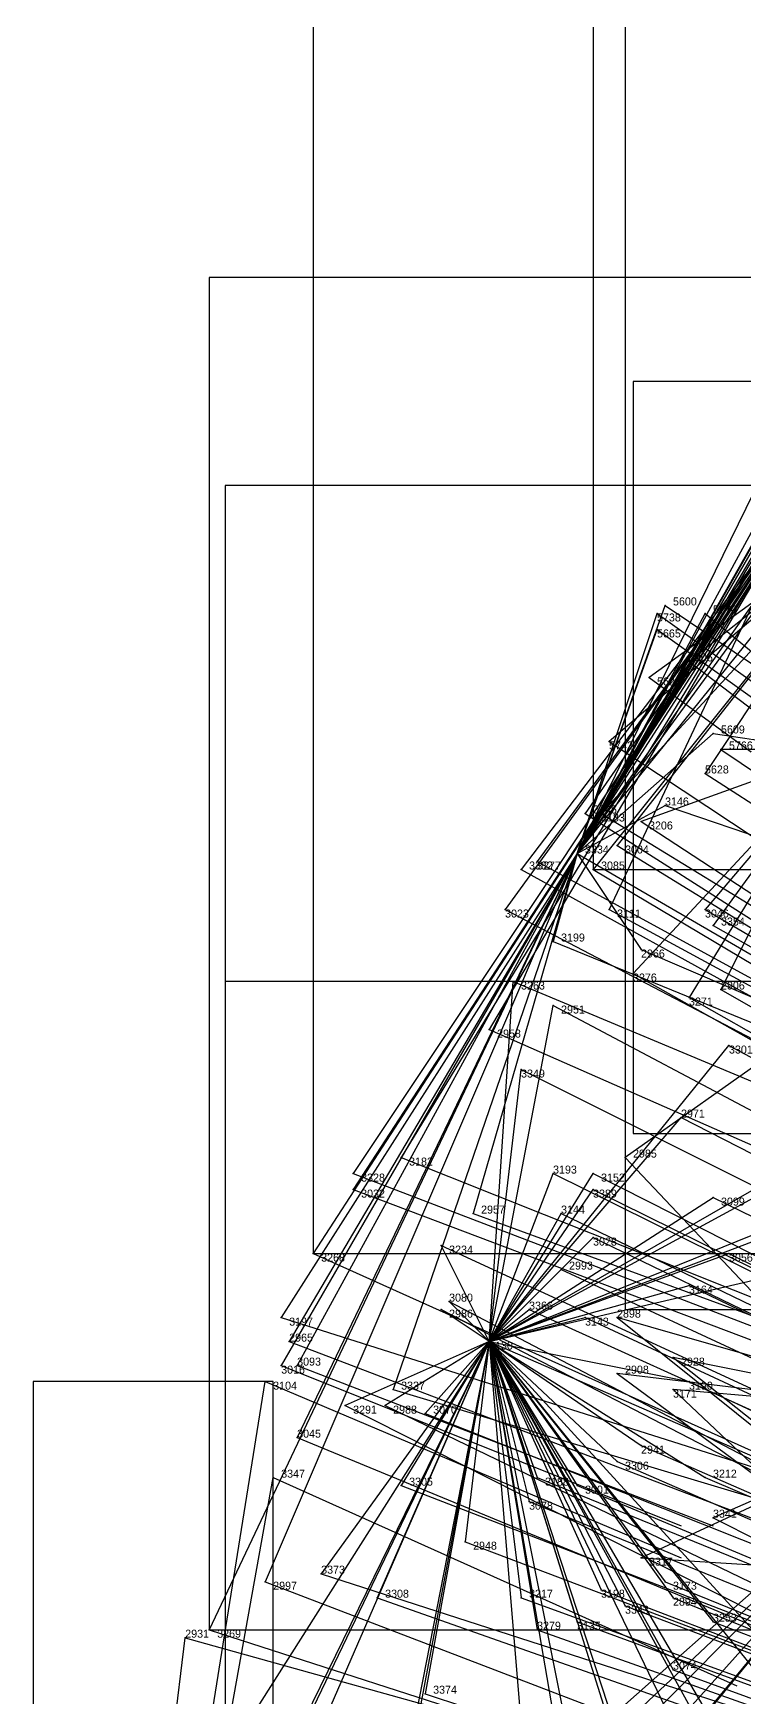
# Model space of a CAD drawing. Extents: x -0.5 to 0.59, y -0.5 to 0.59.
# Drawn here: x -0.492 to -0.403, y 0.1435 to 0.3515 of the extents above; entities that cross this region are included whole.
import ezdxf

# ---------------------------------------------------------------- set-up
doc = ezdxf.new("R2010")
doc.units = 0
for name, color, linetype in [('Clients', 3, 'CONTINUOUS'), ('Facilities', 3, 'CONTINUOUS'), ('Facilities_lines', 3, 'CONTINUOUS'), ('Min_max_boxes', 1, 'CONTINUOUS'), ('Normals', 1, 'CONTINUOUS'), ('Source_points', 5, 'CONTINUOUS'), ('Text', 3, 'CONTINUOUS')]:
    doc.layers.add(name, color=color, linetype=linetype)

msp = doc.modelspace()

# ---------------------------------------------------------------- linework, layer by layer
at = {"layer": 'Clients', "color": 5}
for p in [(-0.414, 0.279, -1.248), (-0.413, 0.28, -1.247), (-0.408, 0.279, -1.236), (-0.414, 0.277, -1.246), (-0.41, 0.273, -1.233), (-0.415, 0.271, -1.238), (-0.42, 0.263, -1.239), (-0.407, 0.264, -1.25), (-0.406, 0.262, -1.208), (-0.408, 0.259, -1.209), (-0.423, 0.254, -1.25), (-0.421, 0.254, -1.229), (-0.413, 0.255, -1.25), (-0.416, 0.253, -1.216), (-0.419, 0.25, -1.219), (-0.429, 0.248, -1.239), (-0.431, 0.247, -1.242), (-0.422, 0.247, -1.222), (-0.433, 0.242, -1.241), (-0.42, 0.242, -1.211), (-0.408, 0.242, -1.187), (-0.407, 0.24, -1.181), (-0.427, 0.238, -1.25), (-0.416, 0.237, -1.25), (-0.432, 0.233, -1.227), (-0.417, 0.234, -1.196), (-0.41, 0.231, -1.176), (-0.406, 0.232, -1.17), (-0.427, 0.23, -1.212), (-0.435, 0.227, -1.226), (-0.405, 0.225, -1.158), (-0.431, 0.222, -1.212), (-0.411, 0.216, -1.162), (-0.446, 0.211, -1.233), (-0.418, 0.211, -1.25), (-0.452, 0.209, -1.244), (-0.427, 0.209, -1.189), (-0.422, 0.209, -1.177), (-0.452, 0.207, -1.242), (-0.422, 0.207, -1.175), (-0.407, 0.206, -1.139), (-0.437, 0.204, -1.25), (-0.426, 0.204, -1.182), (-0.441, 0.2, -1.209), (-0.422, 0.201, -1.169), (-0.457, 0.199, -1.245), (-0.405, 0.199, -1.129), (-0.426, 0.197, -1.173), (-0.41, 0.195, -1.135), (-0.441, 0.192, -1.201), (-0.44, 0.193, -1.202), (-0.43, 0.192, -1.178), (-0.461, 0.191, -1.246), (-0.423, 0.191, -1.161), (-0.419, 0.191, -1.25), (-0.46, 0.188, -1.243), (-0.412, 0.186, -1.25), (-0.461, 0.185, -1.25), (-0.459, 0.185, -1.25), (-0.419, 0.184, -1.25), (-0.463, 0.183, -1.25), (-0.447, 0.182, -1.25), (-0.412, 0.182, -1.25), (-0.41, 0.183, -1.123), (-0.453, 0.18, -1.218), (-0.448, 0.18, -1.206), (-0.443, 0.179, -1.194), (-0.459, 0.176, -1.23), (-0.416, 0.175, -1.129), (-0.419, 0.173, -1.133), (-0.462, 0.171, -1.25), (-0.429, 0.171, -1.154), (-0.408, 0.171, -1.106), (-0.446, 0.17, -1.193), (-0.424, 0.17, -1.142), (-0.43, 0.168, -1.155), (-0.407, 0.166, -1.25), (-0.438, 0.163, -1.168), (-0.416, 0.161, -1.25), (-0.456, 0.159, -1.208), (-0.463, 0.158, -1.222), (-0.421, 0.157, -1.124), (-0.413, 0.158, -1.104), (-0.449, 0.156, -1.188), (-0.431, 0.156, -1.145), (-0.418, 0.155, -1.115), (-0.412, 0.156, -1.101), (-0.47, 0.152, -1.234), (-0.429, 0.152, -1.139), (-0.424, 0.153, -1.128), (-0.407, 0.153, -1.089), (-0.473, 0.151, -1.242), (-0.412, 0.147, -1.094), (-0.443, 0.144, -1.165)]:
    msp.add_point(p, dxfattribs=at)
at = {"layer": 'Facilities', "color": 3}
for p in [(-0.424, 0.249, -1.229), (-0.435, 0.188, -1.185)]:
    msp.add_point(p, dxfattribs=at)
at = {"layer": 'Facilities_lines', "color": 3}
for p, q in [((-0.424, 0.249, -1.229), (-0.381, 0.321, -1.247)), ((-0.271, 0.315, -1.25), (-0.418, 0.211, -1.25)), ((-0.424, 0.249, -1.229), (-0.374, 0.311, -1.217)), ((-0.424, 0.249, -1.229), (-0.388, 0.31, -1.242)), ((-0.424, 0.249, -1.229), (-0.39, 0.309, -1.25)), ((-0.424, 0.249, -1.229), (-0.391, 0.307, -1.243)), ((-0.424, 0.249, -1.229), (-0.388, 0.305, -1.25)), ((-0.424, 0.249, -1.229), (-0.39, 0.305, -1.25)), ((-0.424, 0.249, -1.229), (-0.399, 0.3, -1.247)), ((-0.424, 0.249, -1.229), (-0.394, 0.298, -1.25)), ((-0.424, 0.249, -1.229), (-0.399, 0.295, -1.24)), ((-0.396, 0.293, -1.232), (-0.457, 0.199, -1.245)), ((-0.396, 0.293, -1.232), (-0.452, 0.207, -1.242)), ((-0.396, 0.293, -1.232), (-0.452, 0.209, -1.244)), ((-0.396, 0.293, -1.232), (-0.446, 0.211, -1.233)), ((-0.396, 0.293, -1.232), (-0.435, 0.227, -1.226)), ((-0.396, 0.293, -1.232), (-0.433, 0.242, -1.241)), ((-0.396, 0.293, -1.232), (-0.431, 0.247, -1.242)), ((-0.396, 0.293, -1.232), (-0.429, 0.248, -1.239)), ((-0.396, 0.293, -1.232), (-0.423, 0.254, -1.25)), ((-0.386, 0.292, -1.21), (-0.422, 0.247, -1.222)), ((-0.386, 0.292, -1.21), (-0.421, 0.254, -1.229)), ((-0.396, 0.293, -1.232), (-0.42, 0.242, -1.211)), ((-0.386, 0.292, -1.21), (-0.42, 0.263, -1.239)), ((-0.386, 0.292, -1.21), (-0.419, 0.25, -1.219)), ((-0.386, 0.292, -1.21), (-0.415, 0.271, -1.238)), ((-0.386, 0.292, -1.21), (-0.41, 0.273, -1.233)), ((-0.386, 0.292, -1.21), (-0.408, 0.259, -1.209)), ((-0.424, 0.249, -1.229), (-0.394, 0.29, -1.223)), ((-0.424, 0.249, -1.229), (-0.402, 0.287, -1.25)), ((-0.424, 0.249, -1.229), (-0.4, 0.283, -1.25)), ((-0.424, 0.249, -1.229), (-0.413, 0.28, -1.247)), ((-0.424, 0.249, -1.229), (-0.414, 0.279, -1.248)), ((-0.424, 0.249, -1.229), (-0.408, 0.279, -1.236)), ((-0.424, 0.249, -1.229), (-0.414, 0.277, -1.246)), ((-0.424, 0.249, -1.229), (-0.407, 0.264, -1.25)), ((-0.391, 0.262, -1.178), (-0.417, 0.234, -1.196)), ((-0.391, 0.262, -1.178), (-0.416, 0.253, -1.216)), ((-0.391, 0.262, -1.178), (-0.41, 0.231, -1.176)), ((-0.391, 0.262, -1.178), (-0.408, 0.242, -1.187)), ((-0.391, 0.262, -1.178), (-0.407, 0.24, -1.181)), ((-0.391, 0.262, -1.178), (-0.406, 0.232, -1.17)), ((-0.391, 0.262, -1.178), (-0.406, 0.262, -1.208)), ((-0.424, 0.249, -1.229), (-0.413, 0.255, -1.25)), ((-0.424, 0.249, -1.229), (-0.47, 0.152, -1.234)), ((-0.424, 0.249, -1.229), (-0.463, 0.158, -1.222)), ((-0.424, 0.249, -1.229), (-0.461, 0.185, -1.25)), ((-0.424, 0.249, -1.229), (-0.461, 0.191, -1.246)), ((-0.424, 0.249, -1.229), (-0.46, 0.188, -1.243)), ((-0.424, 0.249, -1.229), (-0.459, 0.185, -1.25)), ((-0.424, 0.249, -1.229), (-0.459, 0.176, -1.23)), ((-0.424, 0.249, -1.229), (-0.447, 0.182, -1.25)), ((-0.424, 0.249, -1.229), (-0.437, 0.204, -1.25)), ((-0.424, 0.249, -1.229), (-0.427, 0.238, -1.25)), ((-0.424, 0.249, -1.229), (-0.416, 0.237, -1.25)), ((-0.435, 0.188, -1.185), (-0.432, 0.233, -1.227)), ((-0.435, 0.188, -1.185), (-0.427, 0.23, -1.212)), ((-0.435, 0.188, -1.185), (-0.405, 0.225, -1.158)), ((-0.435, 0.188, -1.185), (-0.431, 0.222, -1.212)), ((-0.435, 0.188, -1.185), (-0.411, 0.216, -1.162)), ((-0.435, 0.188, -1.185), (-0.395, 0.211, -1.12)), ((-0.435, 0.188, -1.185), (-0.422, 0.209, -1.177)), ((-0.435, 0.188, -1.185), (-0.427, 0.209, -1.189)), ((-0.435, 0.188, -1.185), (-0.4, 0.207, -1.127)), ((-0.435, 0.188, -1.185), (-0.385, 0.207, -1.093)), ((-0.435, 0.188, -1.185), (-0.422, 0.207, -1.175)), ((-0.435, 0.188, -1.185), (-0.407, 0.206, -1.139)), ((-0.435, 0.188, -1.185), (-0.393, 0.205, -1.108)), ((-0.435, 0.188, -1.185), (-0.426, 0.204, -1.182)), ((-0.435, 0.188, -1.185), (-0.441, 0.2, -1.209)), ((-0.435, 0.188, -1.185), (-0.422, 0.201, -1.169)), ((-0.435, 0.188, -1.185), (-0.379, 0.201, -1.072)), ((-0.435, 0.188, -1.185), (-0.405, 0.199, -1.129)), ((-0.435, 0.188, -1.185), (-0.426, 0.197, -1.173)), ((-0.435, 0.188, -1.185), (-0.41, 0.195, -1.135)), ((-0.435, 0.188, -1.185), (-0.441, 0.192, -1.201)), ((-0.435, 0.188, -1.185), (-0.44, 0.193, -1.202)), ((-0.435, 0.188, -1.185), (-0.43, 0.192, -1.178)), ((-0.435, 0.188, -1.185), (-0.423, 0.191, -1.161)), ((-0.377, 0.179, -1.25), (-0.419, 0.191, -1.25)), ((-0.435, 0.188, -1.185), (-0.468, 0.136, -1.217)), ((-0.435, 0.188, -1.185), (-0.462, 0.126, -1.196)), ((-0.435, 0.188, -1.185), (-0.461, 0.134, -1.201)), ((-0.435, 0.188, -1.185), (-0.46, 0.137, -1.201)), ((-0.435, 0.188, -1.185), (-0.456, 0.159, -1.208)), ((-0.435, 0.188, -1.185), (-0.453, 0.18, -1.218)), ((-0.435, 0.188, -1.185), (-0.449, 0.156, -1.188)), ((-0.435, 0.188, -1.185), (-0.448, 0.18, -1.206)), ((-0.435, 0.188, -1.185), (-0.446, 0.17, -1.193)), ((-0.435, 0.188, -1.185), (-0.445, 0.137, -1.163)), ((-0.435, 0.188, -1.185), (-0.445, 0.135, -1.163)), ((-0.435, 0.188, -1.185), (-0.443, 0.179, -1.194)), ((-0.435, 0.188, -1.185), (-0.443, 0.144, -1.165)), ((-0.435, 0.188, -1.185), (-0.438, 0.163, -1.168)), ((-0.435, 0.188, -1.185), (-0.412, 0.156, -1.101)), ((-0.435, 0.188, -1.185), (-0.416, 0.175, -1.129)), ((-0.435, 0.188, -1.185), (-0.424, 0.17, -1.142)), ((-0.435, 0.188, -1.185), (-0.418, 0.136, -1.1)), ((-0.435, 0.188, -1.185), (-0.408, 0.139, -1.078)), ((-0.435, 0.188, -1.185), (-0.412, 0.147, -1.094)), ((-0.435, 0.188, -1.185), (-0.43, 0.168, -1.155)), ((-0.435, 0.188, -1.185), (-0.408, 0.132, -1.072)), ((-0.435, 0.188, -1.185), (-0.392, 0.141, -1.04)), ((-0.435, 0.188, -1.185), (-0.408, 0.142, -1.08)), ((-0.435, 0.188, -1.185), (-0.397, 0.141, -1.053)), ((-0.435, 0.188, -1.185), (-0.424, 0.153, -1.128)), ((-0.435, 0.188, -1.185), (-0.413, 0.158, -1.104)), ((-0.435, 0.188, -1.185), (-0.429, 0.171, -1.154)), ((-0.435, 0.188, -1.185), (-0.41, 0.183, -1.123)), ((-0.435, 0.188, -1.185), (-0.421, 0.157, -1.124)), ((-0.435, 0.188, -1.185), (-0.431, 0.14, -1.133)), ((-0.435, 0.188, -1.185), (-0.408, 0.171, -1.106)), ((-0.435, 0.188, -1.185), (-0.431, 0.156, -1.145)), ((-0.435, 0.188, -1.185), (-0.407, 0.153, -1.089)), ((-0.435, 0.188, -1.185), (-0.429, 0.152, -1.139)), ((-0.435, 0.188, -1.185), (-0.419, 0.173, -1.133)), ((-0.435, 0.188, -1.185), (-0.418, 0.155, -1.115)), ((-0.435, 0.188, -1.185), (-0.418, 0.134, -1.097)), ((-0.435, 0.188, -1.185), (-0.425, 0.13, -1.111)), ((-0.435, 0.188, -1.185), (-0.425, 0.138, -1.116)), ((-0.377, 0.179, -1.25), (-0.412, 0.186, -1.25)), ((-0.377, 0.179, -1.25), (-0.419, 0.184, -1.25)), ((-0.489, 0.021, -1.25), (-0.463, 0.183, -1.25)), ((-0.377, 0.179, -1.25), (-0.412, 0.182, -1.25)), ((-0.377, 0.179, -1.25), (-0.465, 0.091, -1.25)), ((-0.377, 0.179, -1.25), (-0.463, 0.083, -1.25)), ((-0.377, 0.179, -1.25), (-0.461, 0.077, -1.25)), ((-0.377, 0.179, -1.25), (-0.43, 0.115, -1.25)), ((-0.377, 0.179, -1.25), (-0.429, 0.13, -1.25)), ((-0.377, 0.179, -1.25), (-0.421, 0.14, -1.25)), ((-0.377, 0.179, -1.25), (-0.416, 0.161, -1.25)), ((-0.377, 0.179, -1.25), (-0.407, 0.166, -1.25)), ((-0.489, 0.021, -1.25), (-0.462, 0.171, -1.25)), ((-0.489, 0.021, -1.25), (-0.473, 0.151, -1.242))]:
    msp.add_line(p, q, dxfattribs=at)
at = {"layer": 'Min_max_boxes', "color": 1}
for p, q in [((-0.422, 0.404, -1.25), (-0.422, 0.247, -1.25)), ((-0.422, 0.404, -1.179), (-0.422, 0.247, -1.179)), ((-0.457, 0.393, -1.25), (-0.457, 0.199, -1.25)), ((-0.457, 0.393, -1.207), (-0.457, 0.199, -1.207)), ((-0.418, 0.388, -1.25), (-0.418, 0.192, -1.25)), ((-0.418, 0.388, -1.25), (-0.418, 0.192, -1.25)), ((-0.374, 0.321, -1.25), (-0.47, 0.321, -1.25)), ((-0.47, 0.321, -1.25), (-0.47, 0.152, -1.25)), ((-0.374, 0.321, -1.217), (-0.47, 0.321, -1.217)), ((-0.47, 0.321, -1.217), (-0.47, 0.152, -1.217)), ((-0.47, 0.321, -1.25), (-0.47, 0.321, -1.217)), ((-0.322, 0.308, -1.218), (-0.417, 0.308, -1.218)), ((-0.417, 0.308, -1.218), (-0.417, 0.214, -1.218)), ((-0.322, 0.308, -1.022), (-0.417, 0.308, -1.022)), ((-0.417, 0.308, -1.022), (-0.417, 0.214, -1.022)), ((-0.417, 0.308, -1.218), (-0.417, 0.308, -1.022)), ((-0.24, 0.295, -1.25), (-0.468, 0.295, -1.25)), ((-0.468, 0.295, -1.25), (-0.468, 0.034, -1.25)), ((-0.24, 0.295, -1.25), (-0.468, 0.295, -1.25)), ((-0.468, 0.295, -1.25), (-0.468, 0.034, -1.25)), ((-0.468, 0.295, -1.25), (-0.468, 0.295, -1.25)), ((-0.422, 0.247, -1.25), (-0.285, 0.247, -1.25)), ((-0.422, 0.247, -1.179), (-0.285, 0.247, -1.179)), ((-0.422, 0.247, -1.25), (-0.422, 0.247, -1.179)), ((-0.379, 0.233, -1.227), (-0.468, 0.233, -1.227)), ((-0.468, 0.233, -1.227), (-0.468, 0.126, -1.227)), ((-0.379, 0.233, -1.04), (-0.468, 0.233, -1.04)), ((-0.468, 0.233, -1.04), (-0.468, 0.126, -1.04)), ((-0.468, 0.233, -1.227), (-0.468, 0.233, -1.04)), ((-0.417, 0.214, -1.218), (-0.322, 0.214, -1.218)), ((-0.417, 0.214, -1.022), (-0.322, 0.214, -1.022)), ((-0.417, 0.214, -1.218), (-0.417, 0.214, -1.022)), ((-0.457, 0.199, -1.25), (-0.299, 0.199, -1.25)), ((-0.457, 0.199, -1.207), (-0.299, 0.199, -1.207)), ((-0.457, 0.199, -1.25), (-0.457, 0.199, -1.207)), ((-0.418, 0.192, -1.25), (-0.157, 0.192, -1.25)), ((-0.418, 0.192, -1.25), (-0.157, 0.192, -1.25)), ((-0.418, 0.192, -1.25), (-0.418, 0.192, -1.25)), ((-0.462, 0.183, -1.25), (-0.492, 0.183, -1.25)), ((-0.492, 0.183, -1.25), (-0.492, -0.177, -1.25)), ((-0.462, 0.183, -1.228), (-0.492, 0.183, -1.228)), ((-0.492, 0.183, -1.228), (-0.492, -0.177, -1.228)), ((-0.492, 0.183, -1.25), (-0.492, 0.183, -1.228)), ((-0.462, -0.177, -1.25), (-0.462, 0.183, -1.25)), ((-0.462, -0.177, -1.228), (-0.462, 0.183, -1.228)), ((-0.462, 0.183, -1.25), (-0.462, 0.183, -1.228)), ((-0.47, 0.152, -1.25), (-0.374, 0.152, -1.25)), ((-0.47, 0.152, -1.217), (-0.374, 0.152, -1.217)), ((-0.47, 0.152, -1.25), (-0.47, 0.152, -1.217))]:
    msp.add_line(p, q, dxfattribs=at)
at = {"layer": 'Normals', "color": 1}
for p, q in [((-0.414, 0.279, -1.248), (-0.336, 0.223, -1.22)), ((-0.413, 0.28, -1.247), (-0.337, 0.229, -1.206)), ((-0.408, 0.279, -1.236), (-0.331, 0.216, -1.23)), ((-0.414, 0.277, -1.246), (-0.336, 0.221, -1.218)), ((-0.41, 0.273, -1.233), (-0.331, 0.213, -1.238)), ((-0.415, 0.271, -1.238), (-0.334, 0.212, -1.237)), ((-0.42, 0.263, -1.239), (-0.337, 0.208, -1.237)), ((-0.407, 0.264, -1.25), (-0.367, 0.258, -1.159)), ((-0.406, 0.262, -1.208), (-0.326, 0.208, -1.233)), ((-0.408, 0.259, -1.209), (-0.327, 0.207, -1.236)), ((-0.423, 0.254, -1.25), (-0.343, 0.203, -1.218)), ((-0.421, 0.254, -1.229), (-0.336, 0.202, -1.239)), ((-0.413, 0.255, -1.25), (-0.354, 0.235, -1.172)), ((-0.416, 0.253, -1.216), (-0.335, 0.2, -1.241)), ((-0.419, 0.25, -1.219), (-0.336, 0.199, -1.242)), ((-0.429, 0.248, -1.239), (-0.341, 0.2, -1.24)), ((-0.424, 0.249, -1.229), (-0.338, 0.199, -1.242)), ((-0.431, 0.247, -1.242), (-0.344, 0.199, -1.233)), ((-0.422, 0.247, -1.222), (-0.338, 0.197, -1.242)), ((-0.433, 0.242, -1.241), (-0.347, 0.197, -1.22)), ((-0.42, 0.242, -1.211), (-0.335, 0.196, -1.239)), ((-0.408, 0.242, -1.187), (-0.328, 0.195, -1.224)), ((-0.407, 0.24, -1.181), (-0.326, 0.194, -1.218)), ((-0.427, 0.238, -1.25), (-0.378, 0.218, -1.165)), ((-0.416, 0.237, -1.25), (-0.374, 0.219, -1.161)), ((-0.432, 0.233, -1.227), (-0.341, 0.195, -1.244)), ((-0.417, 0.234, -1.196), (-0.335, 0.188, -1.23)), ((-0.41, 0.231, -1.176), (-0.329, 0.185, -1.214)), ((-0.406, 0.232, -1.17), (-0.326, 0.186, -1.207)), ((-0.427, 0.23, -1.212), (-0.342, 0.185, -1.239)), ((-0.435, 0.227, -1.226), (-0.344, 0.187, -1.238)), ((-0.405, 0.225, -1.158), (-0.323, 0.181, -1.195)), ((-0.431, 0.222, -1.212), (-0.345, 0.179, -1.239)), ((-0.411, 0.216, -1.162), (-0.329, 0.174, -1.199)), ((-0.446, 0.211, -1.233), (-0.353, 0.174, -1.233)), ((-0.418, 0.211, -1.25), (-0.4, 0.192, -1.154)), ((-0.452, 0.209, -1.244), (-0.371, 0.178, -1.193)), ((-0.427, 0.209, -1.189), (-0.344, 0.168, -1.226)), ((-0.422, 0.209, -1.177), (-0.339, 0.167, -1.214)), ((-0.452, 0.207, -1.242), (-0.362, 0.173, -1.214)), ((-0.422, 0.207, -1.175), (-0.339, 0.166, -1.212)), ((-0.407, 0.206, -1.139), (-0.323, 0.165, -1.177)), ((-0.437, 0.204, -1.25), (-0.366, 0.178, -1.184)), ((-0.426, 0.204, -1.182), (-0.343, 0.164, -1.219)), ((-0.441, 0.2, -1.209), (-0.352, 0.159, -1.23)), ((-0.422, 0.201, -1.169), (-0.339, 0.161, -1.206)), ((-0.457, 0.199, -1.245), (-0.368, 0.159, -1.22)), ((-0.405, 0.199, -1.129), (-0.322, 0.158, -1.166)), ((-0.426, 0.197, -1.173), (-0.342, 0.158, -1.21)), ((-0.41, 0.195, -1.135), (-0.327, 0.155, -1.173)), ((-0.441, 0.192, -1.201), (-0.354, 0.147, -1.222)), ((-0.44, 0.193, -1.202), (-0.354, 0.148, -1.223)), ((-0.43, 0.192, -1.178), (-0.346, 0.154, -1.215)), ((-0.461, 0.191, -1.246), (-0.401, 0.172, -1.167)), ((-0.423, 0.191, -1.161), (-0.339, 0.152, -1.198)), ((-0.419, 0.191, -1.25), (-0.399, 0.175, -1.153)), ((-0.46, 0.188, -1.243), (-0.384, 0.159, -1.186)), ((-0.435, 0.188, -1.185), (-0.35, 0.151, -1.222)), ((-0.412, 0.186, -1.25), (-0.393, 0.171, -1.153)), ((-0.461, 0.185, -1.25), (-0.411, 0.165, -1.166)), ((-0.459, 0.185, -1.25), (-0.407, 0.165, -1.168)), ((-0.419, 0.184, -1.25), (-0.4, 0.17, -1.153)), ((-0.463, 0.183, -1.25), (-0.411, 0.161, -1.167)), ((-0.447, 0.182, -1.25), (-0.397, 0.167, -1.165)), ((-0.412, 0.182, -1.25), (-0.395, 0.166, -1.153)), ((-0.41, 0.183, -1.123), (-0.326, 0.144, -1.161)), ((-0.453, 0.18, -1.218), (-0.364, 0.135, -1.225)), ((-0.448, 0.18, -1.206), (-0.361, 0.138, -1.232)), ((-0.443, 0.179, -1.194), (-0.355, 0.144, -1.227)), ((-0.459, 0.176, -1.23), (-0.379, 0.143, -1.181)), ((-0.416, 0.175, -1.129), (-0.331, 0.138, -1.167)), ((-0.419, 0.173, -1.133), (-0.334, 0.136, -1.171)), ((-0.462, 0.171, -1.25), (-0.404, 0.145, -1.173)), ((-0.429, 0.171, -1.154), (-0.343, 0.136, -1.191)), ((-0.408, 0.171, -1.106), (-0.323, 0.135, -1.144)), ((-0.446, 0.17, -1.193), (-0.358, 0.136, -1.228)), ((-0.424, 0.17, -1.142), (-0.338, 0.134, -1.179)), ((-0.43, 0.168, -1.155), (-0.344, 0.133, -1.192)), ((-0.407, 0.166, -1.25), (-0.401, 0.163, -1.15)), ((-0.438, 0.163, -1.168), (-0.351, 0.13, -1.205)), ((-0.416, 0.161, -1.25), (-0.4, 0.16, -1.151)), ((-0.456, 0.159, -1.208), (-0.363, 0.129, -1.229)), ((-0.463, 0.158, -1.222), (-0.369, 0.122, -1.219)), ((-0.421, 0.157, -1.124), (-0.335, 0.124, -1.161)), ((-0.413, 0.158, -1.104), (-0.327, 0.123, -1.142)), ((-0.449, 0.156, -1.188), (-0.361, 0.125, -1.225)), ((-0.431, 0.156, -1.145), (-0.343, 0.124, -1.182)), ((-0.418, 0.155, -1.115), (-0.331, 0.122, -1.152)), ((-0.412, 0.156, -1.101), (-0.326, 0.121, -1.139)), ((-0.47, 0.152, -1.234), (-0.38, 0.123, -1.199)), ((-0.429, 0.152, -1.139), (-0.342, 0.121, -1.175)), ((-0.424, 0.153, -1.128), (-0.337, 0.121, -1.165)), ((-0.407, 0.153, -1.089), (-0.321, 0.12, -1.126)), ((-0.473, 0.151, -1.242), (-0.394, 0.129, -1.185)), ((-0.412, 0.147, -1.094), (-0.325, 0.115, -1.131)), ((-0.443, 0.144, -1.165), (-0.355, 0.115, -1.202))]:
    msp.add_line(p, q, dxfattribs=at)
at = {"layer": 'Source_points', "color": 5}
for p in [(-0.414, 0.279, -1.248), (-0.413, 0.28, -1.247), (-0.408, 0.279, -1.236), (-0.414, 0.277, -1.246), (-0.41, 0.273, -1.233), (-0.415, 0.271, -1.238), (-0.42, 0.263, -1.239), (-0.407, 0.264, -1.25), (-0.406, 0.262, -1.208), (-0.408, 0.259, -1.209), (-0.423, 0.254, -1.25), (-0.421, 0.254, -1.229), (-0.413, 0.255, -1.25), (-0.416, 0.253, -1.216), (-0.419, 0.25, -1.219), (-0.429, 0.248, -1.239), (-0.424, 0.249, -1.229), (-0.431, 0.247, -1.242), (-0.422, 0.247, -1.222), (-0.433, 0.242, -1.241), (-0.42, 0.242, -1.211), (-0.408, 0.242, -1.187), (-0.407, 0.24, -1.181), (-0.427, 0.238, -1.25), (-0.416, 0.237, -1.25), (-0.432, 0.233, -1.227), (-0.417, 0.234, -1.196), (-0.41, 0.231, -1.176), (-0.406, 0.232, -1.17), (-0.427, 0.23, -1.212), (-0.435, 0.227, -1.226), (-0.405, 0.225, -1.158), (-0.431, 0.222, -1.212), (-0.411, 0.216, -1.162), (-0.446, 0.211, -1.233), (-0.418, 0.211, -1.25), (-0.452, 0.209, -1.244), (-0.427, 0.209, -1.189), (-0.422, 0.209, -1.177), (-0.452, 0.207, -1.242), (-0.422, 0.207, -1.175), (-0.407, 0.206, -1.139), (-0.437, 0.204, -1.25), (-0.426, 0.204, -1.182), (-0.441, 0.2, -1.209), (-0.422, 0.201, -1.169), (-0.457, 0.199, -1.245), (-0.405, 0.199, -1.129), (-0.426, 0.197, -1.173), (-0.41, 0.195, -1.135), (-0.441, 0.192, -1.201), (-0.44, 0.193, -1.202), (-0.43, 0.192, -1.178), (-0.461, 0.191, -1.246), (-0.423, 0.191, -1.161), (-0.419, 0.191, -1.25), (-0.46, 0.188, -1.243), (-0.435, 0.188, -1.185), (-0.412, 0.186, -1.25), (-0.461, 0.185, -1.25), (-0.459, 0.185, -1.25), (-0.419, 0.184, -1.25), (-0.463, 0.183, -1.25), (-0.447, 0.182, -1.25), (-0.412, 0.182, -1.25), (-0.41, 0.183, -1.123), (-0.453, 0.18, -1.218), (-0.448, 0.18, -1.206), (-0.443, 0.179, -1.194), (-0.459, 0.176, -1.23), (-0.416, 0.175, -1.129), (-0.419, 0.173, -1.133), (-0.462, 0.171, -1.25), (-0.429, 0.171, -1.154), (-0.408, 0.171, -1.106), (-0.446, 0.17, -1.193), (-0.424, 0.17, -1.142), (-0.43, 0.168, -1.155), (-0.407, 0.166, -1.25), (-0.438, 0.163, -1.168), (-0.416, 0.161, -1.25), (-0.456, 0.159, -1.208), (-0.463, 0.158, -1.222), (-0.421, 0.157, -1.124), (-0.413, 0.158, -1.104), (-0.449, 0.156, -1.188), (-0.431, 0.156, -1.145), (-0.418, 0.155, -1.115), (-0.412, 0.156, -1.101), (-0.47, 0.152, -1.234), (-0.429, 0.152, -1.139), (-0.424, 0.153, -1.128), (-0.407, 0.153, -1.089), (-0.473, 0.151, -1.242), (-0.412, 0.147, -1.094), (-0.443, 0.144, -1.165)]:
    msp.add_point(p, dxfattribs=at)

# ---------------------------------------------------------------- texts
at = {"layer": 'Text', "color": 3}
for s, p in [('5600', (-0.412, 0.28, -1.247)), ('5738', (-0.414, 0.278, -1.248)), ('5770', (-0.407, 0.279, -1.236)), ('5665', (-0.414, 0.276, -1.246)), ('5806', (-0.41, 0.273, -1.233)), ('5624', (-0.414, 0.27, -1.238)), ('5609', (-0.406, 0.264, -1.25)), ('5742', (-0.42, 0.262, -1.239)), ('5766', (-0.405, 0.262, -1.208)), ('5628', (-0.408, 0.259, -1.209)), ('3146', (-0.413, 0.255, -1.25)), ('3345', (-0.422, 0.254, -1.25)), ('3183', (-0.421, 0.253, -1.229)), ('3206', (-0.415, 0.252, -1.216)), ('3334', (-0.423, 0.249, -1.229)), ('3004', (-0.418, 0.249, -1.219)), ('3382', (-0.43, 0.247, -1.242)), ('3277', (-0.429, 0.247, -1.239)), ('3085', (-0.421, 0.247, -1.222)), ('3023', (-0.433, 0.241, -1.241)), ('3111', (-0.419, 0.241, -1.211)), ('3046', (-0.408, 0.241, -1.187)), ('3354', (-0.406, 0.24, -1.181)), ('3199', (-0.426, 0.238, -1.25)), ('2966', (-0.416, 0.236, -1.25)), ('3263', (-0.431, 0.232, -1.227)), ('3276', (-0.417, 0.233, -1.196)), ('2906', (-0.406, 0.232, -1.17)), ('3271', (-0.41, 0.23, -1.176)), ('2951', (-0.426, 0.229, -1.212)), ('2958', (-0.434, 0.226, -1.226)), ('3301', (-0.405, 0.224, -1.158)), ('3349', (-0.431, 0.221, -1.212)), ('2971', (-0.411, 0.216, -1.162)), ('3182', (-0.445, 0.21, -1.233)), ('2985', (-0.417, 0.211, -1.25)), ('3328', (-0.451, 0.208, -1.244)), ('3193', (-0.427, 0.209, -1.189)), ('3152', (-0.421, 0.208, -1.177)), ('3032', (-0.451, 0.206, -1.242)), ('3389', (-0.422, 0.206, -1.175)), ('3099', (-0.406, 0.205, -1.139)), ('2957', (-0.436, 0.204, -1.25)), ('3144', (-0.426, 0.204, -1.182)), ('3234', (-0.44, 0.199, -1.209)), ('3028', (-0.422, 0.2, -1.169)), ('3268', (-0.456, 0.198, -1.245)), ('2993', (-0.425, 0.197, -1.173)), ('3056', (-0.405, 0.198, -1.129)), ('3080', (-0.44, 0.193, -1.202)), ('3164', (-0.41, 0.194, -1.135)), ('2986', (-0.44, 0.191, -1.201)), ('3366', (-0.43, 0.192, -1.178)), ('2898', (-0.419, 0.191, -1.25)), ('3197', (-0.46, 0.19, -1.246)), ('3143', (-0.423, 0.19, -1.161)), ('2965', (-0.46, 0.188, -1.243)), ('3130', (-0.435, 0.187, -1.185)), ('3093', (-0.459, 0.185, -1.25)), ('2928', (-0.411, 0.185, -1.25)), ('3016', (-0.461, 0.184, -1.25)), ('2908', (-0.418, 0.184, -1.25)), ('3104', (-0.462, 0.182, -1.25)), ('3337', (-0.446, 0.182, -1.25)), ('3171', (-0.412, 0.181, -1.25)), ('3190', (-0.41, 0.182, -1.123)), ('3291', (-0.452, 0.179, -1.218)), ('2988', (-0.447, 0.179, -1.206)), ('3070', (-0.442, 0.179, -1.194)), ('3045', (-0.459, 0.176, -1.23)), ('2941', (-0.416, 0.174, -1.129)), ('3306', (-0.418, 0.172, -1.133)), ('3347', (-0.461, 0.171, -1.25)), ('3305', (-0.445, 0.17, -1.193)), ('3188', (-0.428, 0.17, -1.154)), ('3212', (-0.407, 0.171, -1.106)), ('3001', (-0.423, 0.169, -1.142)), ('3078', (-0.43, 0.167, -1.155)), ('3341', (-0.407, 0.166, -1.25)), ('2948', (-0.437, 0.162, -1.168)), ('3317', (-0.415, 0.16, -1.25)), ('3373', (-0.456, 0.159, -1.208)), ('2997', (-0.462, 0.157, -1.222)), ('3308', (-0.448, 0.156, -1.188)), ('3217', (-0.43, 0.156, -1.145)), ('3198', (-0.421, 0.156, -1.124)), ('3173', (-0.412, 0.157, -1.104)), ('2894', (-0.412, 0.155, -1.101)), ('3343', (-0.418, 0.154, -1.115)), ('3253', (-0.407, 0.153, -1.089)), ('2931', (-0.473, 0.151, -1.242)), ('3269', (-0.469, 0.151, -1.234)), ('3279', (-0.429, 0.152, -1.139)), ('3135', (-0.424, 0.152, -1.128)), ('3074', (-0.412, 0.147, -1.094)), ('3374', (-0.442, 0.144, -1.165))]:
    msp.add_text(s, height=0.001, dxfattribs=at).set_placement(p)

doc.saveas('drawing.dxf')
